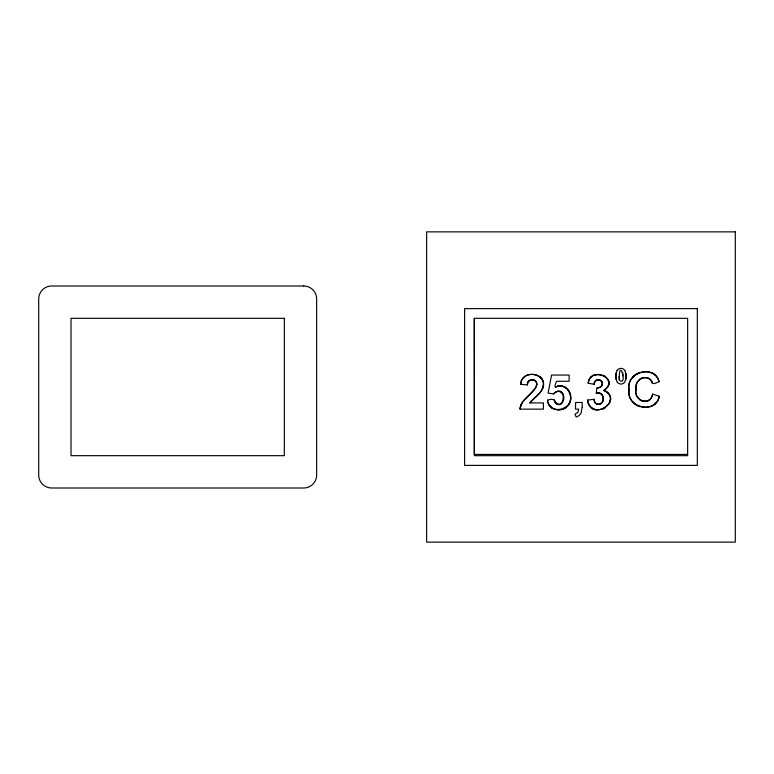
<?xml version="1.0" encoding="UTF-8"?>
<svg xmlns="http://www.w3.org/2000/svg" width="774" height="774" viewBox="0 0 774 774"><rect width="100%" height="100%" fill="white"/><g stroke="black" fill="none" stroke-linecap="round" stroke-linejoin="round"><path stroke-width="1.16" d="M520.699 384.291C522.082 366.634 551.378 375.129 541.636 390.338C538.82 395.475 533.18 398.146 529.958 402.925L543.416 402.925L543.416 409.136L520.06 409.136L521.125 404.899L523.185 401.242L535.714 387.958L536.75 384.901L536.295 382.017L534.302 380.15L531.167 379.85L528.361 381.466L527.346 384.92L520.699 384.291C520.738 373.687 536.721 370.949 542.013 379.028C547.537 389.254 535.492 396.23 529.958 402.925A11.426 11.426 0 0 1 531.593 400.826M521.889 403.283A15.993 15.993 0 0 0 520.051 409.136C520.612 397.981 534.582 394.459 536.769 384.397C537.34 377.964 526.417 378.563 527.346 384.92M547.489 400.187C549.714 417.515 576.862 408.091 569.857 392.902C568.571 389.399 565.359 386.603 561.624 386.1C557.425 384.61 552.394 391.131 556.535 381.272L569.132 381.272L569.132 375.061L551.562 375.061L548.127 393.124L553.449 393.918C558.209 387.348 566.491 394.566 563.124 400.951C562.524 403.206 560.105 404.966 557.764 404.289C556.758 404.038 555.896 403.38 555.268 402.557C554.184 398.687 551.891 398.813 547.489 400.187C548.011 409.098 560.028 412.765 566.326 407.201C576.137 399.877 567.594 380.963 555.442 387.039A10.691 10.691 0 0 1 559.418 385.994A11.184 11.184 0 0 1 562.137 386.187A9.752 9.752 0 0 1 565.91 387.803M625.934 378.263L624.85 382.008A4.634 4.634 0 0 1 617.362 382.317M596.831 387.919L596.135 393.56A12.403 12.403 0 0 1 597.992 393.124L601.137 393.763L602.965 396.549L602.878 400.98L600.798 403.805L598.621 404.425L596.396 403.796L594.732 401.938L593.987 399.278L587.563 400.071C590.93 422.72 624.792 400.284 603.807 390.444C621.058 378.66 589.914 365.502 588.201 383.265L594.2 384.272C593.842 377.557 604.92 379.289 601.708 385.549C601.088 386.855 599.734 387.668 598.331 387.842C594.848 388.229 602.404 387.745 601.94 384.939C604.126 378.776 593.764 378.089 594.2 384.272M617.062 370.427L615.978 374.161A20.105 20.105 0 0 0 615.891 376.193A20.985 20.985 0 0 0 616.065 379.144L617.284 382.375M588.201 383.265C589.923 365.502 621.038 378.67 603.807 390.444C624.773 400.284 590.93 422.71 587.563 400.071M652.646 394.121C650.266 407.327 632.706 400.39 636.151 388.548C635.657 383.188 639.382 377.035 645.322 377.625C647.035 377.673 648.757 378.244 650.054 379.366C653.749 382.917 650.547 385.607 659.071 381.688C654.581 363.974 625.489 371.994 629.069 389.825C625.953 408.043 655.771 414.661 659.284 396.269L652.646 394.121C650.547 406.824 633.229 400.961 636.141 389.303C633.064 378.941 649.676 372.517 652.424 383.411M659.284 396.269C655.752 414.651 625.972 408.033 629.069 389.825C625.518 372.004 654.572 363.993 659.071 381.688M593.987 399.278C593.91 407.221 605.529 404.589 603.13 397.372C602.956 394.924 600.73 392.582 598.157 393.115C596.386 393.424 595.68 393.637 597.992 393.134M553.449 393.918C569.296 380.943 563.172 417.786 554.126 399.49M474.307 318.327L687.631 318.327L687.631 455.683L474.307 455.683L474.307 318.327L474.346 454.425L687.631 454.425M624.86 370.436L625.934 374.181M619.355 380.131C628.382 387.406 618.542 354.637 619.355 380.131A18.383 18.383 0 0 1 619.113 376.561M616.085 379.144L615.94 377.76A19.631 19.631 0 0 1 616.143 372.836M617.091 370.446A4.557 4.557 0 0 1 624.812 370.465M625.885 374.181A19.011 19.011 0 0 1 625.75 379.589M622.635 372.304A18.402 18.402 0 0 1 622.799 375.883M650.653 398.649A6.976 6.976 0 0 1 646.89 401.126M645.516 401.377A9.501 9.501 0 0 1 642.981 401.232M642.13 401.019A7.527 7.527 0 0 1 639.846 399.848M639.904 379.173A7.73 7.73 0 0 1 642.236 378.012M647.606 378.012A7.043 7.043 0 0 1 651.776 381.553M652.23 373.078A13.013 13.013 0 0 1 655.539 375.351M638.676 372.816A14.271 14.271 0 0 0 634.68 375.284A14.996 14.996 0 0 0 632.484 377.654M632.474 401.464A15.422 15.422 0 0 0 635.899 404.763A14.242 14.242 0 0 0 640.04 406.747M655.781 403.109A11.939 11.939 0 0 1 653.15 405.305M625.818 373.271A19.718 19.718 0 0 1 625.905 378.254M590.378 406.398A10.149 10.149 0 0 1 588.288 403.09M594.558 409.107A10.362 10.362 0 0 1 591.104 407.095M605.249 407.956A10.73 10.73 0 0 1 602.249 409.32M608.993 403.931A10.226 10.226 0 0 0 610.067 400.932A11.687 11.687 0 0 0 610.251 397.942M609.835 395.785A7.943 7.943 0 0 0 608.509 393.318A8.117 8.117 0 0 0 607.561 392.302A7.692 7.692 0 0 0 605.849 391.151M607.532 387.29A6.908 6.908 0 0 0 608.703 384.33A8.011 8.011 0 0 0 608.625 381.669A7.682 7.682 0 0 0 608.18 380.208M603.014 375.187A9.288 9.288 0 0 1 605.636 376.783M597.315 374.481A14.164 14.164 0 0 1 599.86 374.471M593.068 375.738A11.049 11.049 0 0 1 596.657 374.568M589.788 378.834A8.05 8.05 0 0 1 592.062 376.367M595.341 381.224A4.199 4.199 0 0 1 596.241 380.421A3.812 3.812 0 0 1 597.644 379.841M598.041 379.792A4.828 4.828 0 0 1 599.24 379.841M599.956 380.024A3.309 3.309 0 0 1 601.882 381.988M601.94 384.939A3.909 3.909 0 0 1 601.098 386.458A3.996 3.996 0 0 1 600.024 387.3M599.376 393.086A3.618 3.618 0 0 1 600.953 393.647M601.311 393.898A4.818 4.818 0 0 1 602.249 394.933M602.462 401.977A5.118 5.118 0 0 1 601.543 403.206M600.798 403.805A3.918 3.918 0 0 1 599.095 404.396M597.751 404.338A3.976 3.976 0 0 1 596.212 403.68A4.663 4.663 0 0 1 594.974 402.364M553.574 408.759A9.994 9.994 0 0 1 548.718 404.173M551.852 407.782A10.285 10.285 0 0 1 550.362 406.495M560.299 409.707A15.393 15.393 0 0 1 556.574 409.62M566.326 407.201A10.294 10.294 0 0 1 562.95 409.136M570.477 399.636A12.394 12.394 0 0 1 568.745 404.338M568.261 390.038A10.575 10.575 0 0 1 569.857 392.902M556.467 391.712A5.776 5.776 0 0 1 558.499 391.354M560.066 391.567A4.47 4.47 0 0 1 561.789 392.563A4.702 4.702 0 0 1 562.775 393.821M561.063 403.767A3.986 3.986 0 0 1 556.922 403.912M556.429 403.67A5.176 5.176 0 0 1 555.422 402.751A5.041 5.041 0 0 1 554.881 401.967M543.416 384.02A11.862 11.862 0 0 1 542.342 388.993M543 381.137A8.649 8.649 0 0 0 541.752 378.631A9.83 9.83 0 0 0 539.681 376.532M528.226 381.659A3.58 3.58 0 0 1 529.126 380.692A4.034 4.034 0 0 1 529.861 380.237M534.505 380.247A3.764 3.764 0 0 1 536.295 382.017M536.692 383.353A6.782 6.782 0 0 1 536.75 384.901M582.203 407.308L580.974 413.529L579.058 415.59L576.253 417.06L574.918 414.274L577.849 412.407L578.778 409.136L575.556 409.136L575.556 402.49L582.203 402.49L582.203 407.308M735.3 231.861L426.638 231.861L426.638 542.139L735.3 542.139L735.3 231.861M303.727 286.003L51.626 286.003A12.926 12.926 0 0 0 38.7 298.928L38.7 475.081A12.926 12.926 0 0 0 51.626 488.007L303.727 488.007A12.926 12.926 0 0 0 316.653 475.081L316.653 298.928A12.926 12.926 0 0 0 303.727 286.003M697.326 308.632L464.613 308.632L464.613 465.387L697.326 465.387L697.326 308.632M284.339 318.327L71.024 318.327L71.024 455.683L284.339 455.683L284.339 318.327"/></g></svg>
